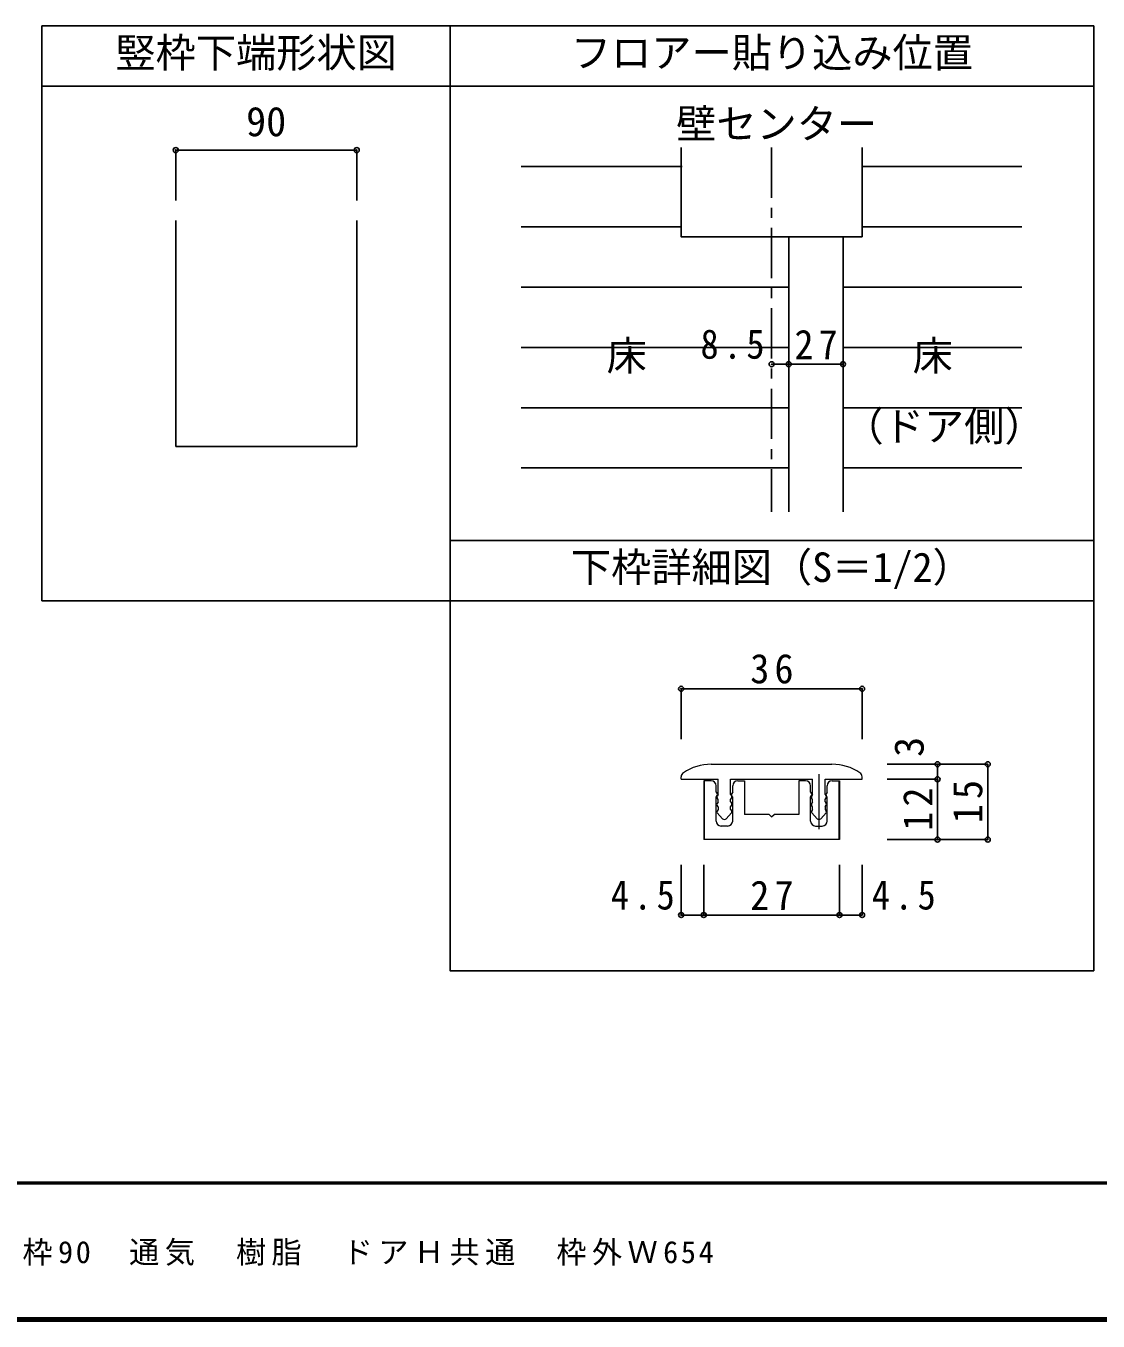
# Model space of a CAD drawing. Units: millimetres, scale not verified, with parts at other scales. Extents: x -973 to 977, y -718 to 696.
# Drawn here: x -579 to -46, y -701 to -57 of the extents above; entities that cross this region are included whole.
import ezdxf
from ezdxf.enums import TextEntityAlignment as Align

# ---------------------------------------------------------------- set-up
doc = ezdxf.new("R2010")
doc.units = ezdxf.units.MM
doc.header["$LTSCALE"] = 5
doc.header["$PDMODE"] = 32
doc.header["$PDSIZE"] = 2.5
doc.linetypes.add('CHAIN1', pattern=[8, 5, -1, 1, -1])
for name, color, linetype in [('0-1_通り芯', 4, 'CHAIN1'), ('0-3_仕上げ', 7, 'Continuous'), ('0-4_枠', 3, 'Continuous'), ('0-A_文字', 7, 'Continuous'), ('0-B_寸法', 7, 'Continuous'), ('1-B_寸法', 7, 'Continuous'), ('F-1_枠', 6, 'Continuous'), ('F-A_文字', 7, 'Continuous')]:
    doc.layers.add(name, color=color, linetype=linetype)
doc.layers.add('1-7_金物', color=7, linetype='Continuous', lineweight=18)
doc.styles.add('ＭＳ ゴシック', font='')
doc.styles.get('ＭＳ ゴシック').set_extended_font_data('MS Gothic')

msp = doc.modelspace()

# ---------------------------------------------------------------- linework, layer by layer
at = {"layer": '0-1_通り芯'}
msp.add_line((-208.511, -117.097), (-208.511, -298.32), dxfattribs=at)
at = {"layer": '0-3_仕上げ'}
msp.add_line((-163.511, -117.097), (-163.511, -161.539), dxfattribs=at)
at = {"layer": '0-3_仕上げ', "color": 4}
for p, q in [((-253.011, -126.539), (-333.011, -126.539)), ((-163.511, -126.539), (-84.011, -126.539)), ((-253.511, -156.539), (-333.011, -156.539)), ((-163.511, -156.539), (-84.011, -156.539)), ((-200.011, -186.539), (-333.011, -186.539)), ((-173.011, -186.539), (-84.011, -186.539)), ((-200.011, -216.539), (-333.011, -216.539)), ((-173.011, -216.539), (-84.011, -216.539)), ((-200.011, -246.539), (-333.011, -246.539)), ((-173.011, -246.539), (-84.011, -246.539)), ((-200.011, -276.539), (-333.011, -276.539)), ((-173.011, -276.539), (-84.011, -276.539))]:
    msp.add_line(p, q, dxfattribs=at)
at = {"layer": '0-3_仕上げ'}
msp.add_lwpolyline([(-163.511, -161.539), (-253.511, -161.539), (-253.511, -117.097)], dxfattribs=at)
at = {"layer": '0-4_枠'}
for p, q in [((-571.378, -56.667), (-368.347, -56.667)), ((-571.378, -342.615), (-571.378, -56.667)), ((-368.347, -56.667), (-368.347, -342.615)), ((-571.378, -86.667), (-368.347, -86.667)), ((-504.863, -153.433), (-504.863, -265.852)), ((-414.863, -153.433), (-414.863, -265.852)), ((-504.863, -265.852), (-414.863, -265.852)), ((-368.347, -342.615), (-571.378, -342.615))]:
    msp.add_line(p, q, dxfattribs=at)
at = {"layer": '0-4_枠', "color": 4}
for p, q in [((-504.863, -118.433), (-504.863, -143.433)), ((-504.863, -118.433), (-414.863, -118.433)), ((-414.863, -118.433), (-414.863, -143.433))]:
    msp.add_line(p, q, dxfattribs=at)
at = {"layer": '0-4_枠', "color": 7}
msp.add_line((-200.011, -161.539), (-200.011, -298.32), dxfattribs=at)
msp.add_lwpolyline([(-200.011, -161.539), (-173.011, -161.539), (-173.011, -298.32)], dxfattribs=at)
for p in [(-504.863, -118.433), (-414.863, -118.433)]:
    msp.add_point(p, dxfattribs=at)
at = {"layer": '0-A_文字', "color": 3}
for p, q in [((-368.347, -56.667), (-48.347, -56.667)), ((-48.347, -526.667), (-48.347, -56.667)), ((-368.347, -86.667), (-48.347, -86.667)), ((-48.347, -312.615), (-368.347, -312.615)), ((-48.347, -342.615), (-368.347, -342.615))]:
    msp.add_line(p, q, dxfattribs=at)
msp.add_lwpolyline([(-368.347, -56.667), (-368.347, -526.667), (-48.347, -526.667)], dxfattribs=at)
at = {"layer": '0-B_寸法', "color": 4}
for p, q in [((-208.511, -224.929), (-200.011, -224.929)), ((-200.011, -224.929), (-173.011, -224.929))]:
    msp.add_line(p, q, dxfattribs=at)
at = {"layer": '0-B_寸法'}
for p in [(-208.511, -224.929), (-200.011, -224.929), (-173.011, -224.929)]:
    msp.add_point(p, dxfattribs=at)
at = {"layer": '1-7_金物'}
for p, q in [((-238.511, -423.869), (-178.511, -423.869)), ((-253.511, -431.369), (-253.511, -430.161)), ((-253.511, -431.369), (-235.136, -431.369)), ((-235.136, -438.869), (-235.136, -431.369)), ((-228.886, -438.869), (-228.886, -431.369)), ((-228.886, -431.369), (-188.136, -431.369)), ((-188.136, -438.869), (-188.136, -431.369)), ((-181.886, -438.869), (-181.886, -431.369)), ((-181.886, -431.369), (-163.511, -431.369)), ((-163.511, -431.369), (-163.511, -430.161)), ((-242.011, -432.119), (-242.011, -461.369)), ((-236.136, -437.744), (-236.136, -434.619)), ((-236.136, -437.744), (-235.618, -438.609)), ((-227.886, -437.744), (-228.404, -438.609)), ((-227.886, -437.744), (-227.886, -434.619)), ((-225.386, -432.119), (-222.011, -432.119)), ((-222.011, -432.119), (-222.011, -448.869)), ((-191.636, -432.119), (-195.011, -432.119)), ((-195.011, -432.119), (-195.011, -448.869)), ((-189.136, -437.744), (-189.136, -434.619)), ((-189.136, -437.744), (-188.618, -438.609)), ((-180.886, -437.744), (-181.404, -438.609)), ((-180.886, -437.744), (-180.886, -434.619)), ((-178.386, -432.119), (-174.761, -432.119)), ((-175.011, -432.119), (-175.011, -461.369)), ((-174.761, -432.119), (-174.761, -461.369)), ((-236.136, -440.244), (-235.618, -439.38)), ((-236.136, -452.119), (-236.136, -440.244)), ((-235.136, -438.869), (-235.654, -439.734)), ((-235.136, -442.619), (-235.654, -443.484)), ((-235.136, -445.119), (-235.654, -444.255)), ((-228.886, -438.869), (-228.368, -439.734)), ((-228.886, -441.369), (-228.368, -440.505)), ((-228.886, -442.619), (-228.886, -441.369)), ((-228.886, -442.619), (-228.368, -443.484)), ((-228.886, -445.119), (-228.368, -444.255)), ((-227.886, -440.244), (-228.404, -439.38)), ((-227.886, -452.119), (-227.886, -440.244)), ((-189.136, -440.244), (-188.618, -439.38)), ((-189.136, -452.119), (-189.136, -440.244)), ((-188.136, -438.869), (-188.654, -439.734)), ((-188.136, -441.369), (-188.654, -440.505)), ((-188.136, -442.619), (-188.654, -443.484)), ((-188.136, -445.119), (-188.654, -444.255)), ((-188.136, -442.619), (-188.136, -441.369)), ((-181.886, -438.869), (-181.368, -439.734)), ((-181.886, -442.619), (-181.368, -443.484)), ((-181.886, -445.119), (-181.368, -444.255)), ((-180.886, -440.244), (-181.404, -439.38)), ((-180.886, -452.119), (-180.886, -440.244)), ((-235.136, -446.369), (-235.654, -447.234)), ((-232.928, -450.969), (-235.561, -448.129)), ((-235.136, -445.119), (-235.136, -446.369)), ((-231.094, -450.969), (-228.461, -448.129)), ((-228.886, -446.369), (-228.886, -445.119)), ((-228.886, -446.369), (-228.368, -447.234)), ((-209.761, -448.869), (-222.011, -448.869)), ((-208.511, -450.119), (-209.761, -448.869)), ((-208.511, -450.119), (-207.261, -448.869)), ((-195.011, -448.869), (-207.261, -448.869)), ((-188.136, -446.369), (-188.654, -447.234)), ((-185.928, -450.969), (-188.561, -448.129)), ((-188.136, -446.369), (-188.136, -445.119)), ((-184.094, -450.969), (-181.461, -448.129)), ((-181.886, -445.119), (-181.886, -446.369)), ((-181.886, -446.369), (-181.368, -447.234)), ((-230.386, -454.619), (-233.636, -454.619)), ((-186.636, -454.619), (-183.386, -454.619)), ((-174.761, -461.369), (-242.261, -461.369))]:
    msp.add_line(p, q, dxfattribs=at)
at = {"layer": '1-7_金物', "color": 4}
msp.add_line((-185.011, -428.869), (-185.011, -456.222), dxfattribs=at)
at = {"layer": '1-7_金物'}
for points in [[(-238.636, -432.119), (-242.261, -432.119), (-242.261, -461.369)], [(-235.136, -442.619), (-235.136, -441.369), (-235.654, -440.505)], [(-181.886, -442.619), (-181.886, -441.369), (-181.368, -440.505)]]:
    msp.add_lwpolyline(points, dxfattribs=at)
for centre, radius, start, end in [((-238.511, -448.869), 25, 90, 123.74899), ((-178.511, -448.869), 25, 56.25101, 90), ((-251.011, -430.161), 2.5, 123.74899, 180), ((-166.011, -430.161), 2.5, 0, 56.25101), ((-238.636, -434.619), 2.5, 0, 90), ((-225.386, -434.619), 2.5, 90, 180), ((-191.636, -434.619), 2.5, 0, 90), ((-178.386, -434.619), 2.5, 90, 180), ((-235.011, -440.119), 0.75, 149.05365, 210.94635), ((-235.011, -443.869), 0.75, 149.05365, 210.94635), ((-236.261, -438.994), 0.75, 329.05368, 30.94635), ((-227.761, -438.994), 0.75, 149.05365, 210.94632), ((-229.011, -440.119), 0.75, 329.05365, 30.94632), ((-229.011, -443.869), 0.75, 329.05365, 30.94632), ((-188.011, -440.119), 0.75, 149.05366, 210.94634), ((-188.011, -443.869), 0.75, 149.05366, 210.94634), ((-189.261, -438.994), 0.75, 329.05368, 30.94635), ((-180.761, -438.994), 0.75, 149.05365, 210.94632), ((-182.011, -440.119), 0.75, 329.05365, 30.94635), ((-182.011, -443.869), 0.75, 329.05365, 30.94635), ((-235.011, -447.619), 0.75, 149.05362, 222.83826), ((-229.011, -447.619), 0.75, 317.16174, 30.94632), ((-188.011, -447.619), 0.75, 149.0537, 222.83827), ((-182.011, -447.619), 0.75, 317.16174, 30.94638), ((-233.636, -452.119), 2.5, 180, 270), ((-232.011, -450.119), 1.25, 222.83826, 317.16174), ((-230.386, -452.119), 2.5, 270, 0), ((-186.636, -452.119), 2.5, 180, 270), ((-185.011, -450.119), 1.25, 222.83827, 317.16174), ((-183.386, -452.119), 2.5, 270, 0)]:
    msp.add_arc(centre, radius, start, end, dxfattribs=at)
at = {"layer": '1-B_寸法', "color": 4}
for p, q in [((-253.511, -386.369), (-253.511, -411.369)), ((-253.511, -386.369), (-163.511, -386.369)), ((-163.511, -386.369), (-163.511, -411.369)), ((-126.011, -431.369), (-126.011, -423.869)), ((-126.011, -431.369), (-151.011, -431.369)), ((-126.011, -461.369), (-126.011, -431.369)), ((-101.011, -461.369), (-151.011, -461.369)), ((-253.511, -498.869), (-253.511, -473.869)), ((-242.261, -498.869), (-242.261, -473.869)), ((-174.761, -498.869), (-174.761, -473.869)), ((-163.511, -498.869), (-163.511, -473.869)), ((-253.511, -498.869), (-242.261, -498.869)), ((-242.261, -498.869), (-174.761, -498.869)), ((-174.761, -498.869), (-163.511, -498.869))]:
    msp.add_line(p, q, dxfattribs=at)
msp.add_lwpolyline([(-101.011, -461.369), (-101.011, -423.869), (-151.011, -423.869)], dxfattribs=at)
at = {"layer": '1-B_寸法'}
for p in [(-253.511, -386.369), (-163.511, -386.369), (-126.011, -423.869), (-101.011, -423.869), (-126.011, -431.369), (-126.011, -461.369), (-101.011, -461.369), (-253.511, -498.869), (-242.261, -498.869), (-174.761, -498.869), (-163.511, -498.869)]:
    msp.add_point(p, dxfattribs=at)
at = {"layer": 'F-1_枠'}
for p, q in [((976.653, -631.667), (-973.347, -631.667)), ((976.653, -632.5), (-973.347, -632.5)), ((976.653, -699.167), (-973.347, -699.167)), ((976.653, -700), (-973.347, -700)), ((976.653, -700.833), (-973.347, -700.833))]:
    msp.add_line(p, q, dxfattribs=at)

# ---------------------------------------------------------------- texts
at = {"layer": '0-4_枠', "color": 7, "style": 'ＭＳ ゴシック'}
for s, p in [('竪枠下端形状図', (-534.863, -81.667)), ('90', (-469.863, -115.933))]:
    msp.add_text(s, height=14.66, dxfattribs=at).set_placement(p, align=Align.BOTTOM_LEFT)
at = {"layer": '0-A_文字', "style": 'ＭＳ ゴシック'}
for s, p in [('フロアー貼り込み位置', (-308.347, -81.667)), ('壁センター', (-256.011, -117.097)), ('床', (-290.606, -232.419)), ('床', (-138.416, -232.419)), ('（ドア側）', (-172.746, -267.506)), ('下枠詳細図（S＝1/2）', (-308.347, -337.615))]:
    msp.add_text(s, height=14.66, dxfattribs=at).set_placement(p, align=Align.BOTTOM_LEFT)
at = {"layer": '0-B_寸法', "char_height": 14.66, "attachment_point": 7, "style": 'ＭＳ ゴシック'}
for s, insert in [('\\T1.27;\\W0.9;8.5', (-243.864, -222.429)), ('\\T1.27;\\W0.95;27', (-197.136, -222.429))]:
    msp.add_mtext(s, dxfattribs=dict(at, insert=insert))
at = {"layer": '1-B_寸法', "style": 'ＭＳ ゴシック'}
msp.add_text('3', height=14.66, rotation=90, dxfattribs=at).set_placement((-128.511, -420.237), align=Align.BOTTOM_LEFT)
at = {"layer": '1-B_寸法', "char_height": 14.66, "attachment_point": 7, "style": 'ＭＳ ゴシック'}
for s, insert in [('\\T1.27;\\W0.95;36', (-219.136, -383.869)), ('\\T1.27;\\W0.9;4.5', (-288.493, -496.369)), ('\\T1.27;\\W0.95;27', (-219.136, -496.369)), ('\\T1.27;\\W0.9;4.5', (-158.69, -496.369))]:
    msp.add_mtext(s, dxfattribs=dict(at, insert=insert))
at = {"layer": '1-B_寸法', "char_height": 14.66, "attachment_point": 7, "rotation": 90, "style": 'ＭＳ ゴシック'}
for s, insert in [('\\T1.27;\\W0.95;12', (-128.511, -456.994)), ('\\T1.27;\\W0.95;15', (-103.511, -453.244))]:
    msp.add_mtext(s, dxfattribs=dict(at, insert=insert))
at = {"layer": 'F-A_文字', "insert": (-846.68, -673.333), "char_height": 11, "attachment_point": 7, "style": 'ＭＳ ゴシック'}
msp.add_mtext('\\T1.18;ソフトアート\u3000トイレドア\u3000固定枠90\u3000通気\u3000樹脂\u3000ドアＨ共通\u3000枠外Ｗ654', dxfattribs=at)

doc.saveas('drawing.dxf')
